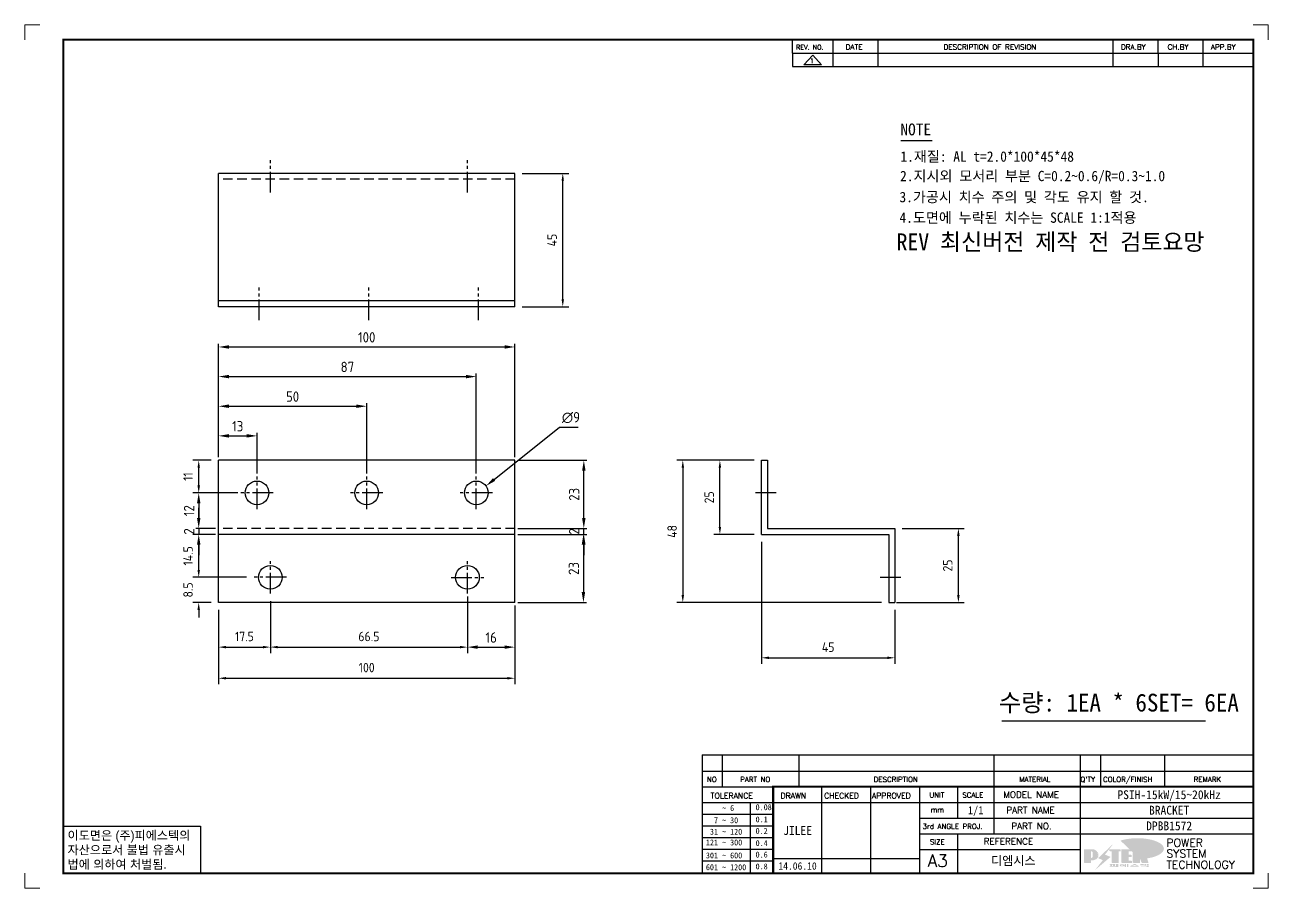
# Model space of a CAD drawing. Header units: millimetres. Extents: x 24815 to 37444, y -10619 to 6020.
# Drawn here: x 25902.7 to 26322.2, y -2451.4 to -2160.1 of the extents above; entities that cross this region are included whole.
import ezdxf
from ezdxf.enums import TextEntityAlignment as Align

# ---------------------------------------------------------------- set-up
doc = ezdxf.new("R2010")
doc.units = ezdxf.units.MM
doc.linetypes.add('CENTER1', pattern=[10, 7, -1, 1, -1])
doc.linetypes.add('HIDDEN2', pattern=[4.7625, 3.175, -1.5875])
doc.layers.add('FORMAT-1', color=7, linetype='Continuous')
doc.layers.add('line', color=3, linetype='Continuous')
doc.styles.add('h1', font='')
doc.styles.add('HAN', font='')
doc.styles.add('RC', font='ROMANC.SHX')
doc.styles.add('ROMANT', font='romant')
doc.styles.add('RT', font='ROMANT.SHX', dxfattribs={"oblique": 15})
doc.styles.get("Standard").update_dxf_attribs({"font": 'ISOCP.SHX', "bigfont": 'WHGTXT.SHX'})
doc.styles.get('h1').set_extended_font_data('New Gulim')
doc.styles.get('HAN').set_extended_font_data('GulimChe')
doc.dimstyles.new('AM_ISO', dxfattribs={"dimtxt": 3.5, "dimasz": 3.5, "dimexe": 1, "dimexo": 1, "dimgap": 1.5, "dimtad": 1, "dimdsep": 46, "dimtxsty": 'Standard', "dimcen": 0, "dimclrd": 256, "dimclre": 256, "dimclrt": 2, "dimadec": 0, "dimazin": 2, "dimtp": 0.1, "dimtm": 0.1, "dimtfac": 0.71, "dimtdec": 3, "dimtmove": 0, "dimatfit": 3, "dimfxl": 1, "dimlwd": -1, "dimlwe": -1, "dimarcsym": 1})
doc.dimstyles.new('AM_ISO$3', dxfattribs={"dimtxt": 3.5, "dimasz": 3.5, "dimexe": 1, "dimexo": 1, "dimgap": 1.5, "dimtad": 1, "dimtoh": 1, "dimdsep": 46, "dimtxsty": 'Standard', "dimcen": 0, "dimclrd": 256, "dimclre": 256, "dimclrt": 2, "dimadec": 0, "dimazin": 2, "dimtp": 0.1, "dimtm": 0.1, "dimtfac": 0.71, "dimtdec": 3, "dimtofl": 0, "dimtmove": 0, "dimatfit": 0, "dimfxl": 1, "dimlwd": -1, "dimlwe": -1, "dimarcsym": 1})
doc.dimstyles.new('PS-1', dxfattribs={"dimtxt": 3.2, "dimasz": 2.5, "dimexe": 2, "dimexo": 2.5, "dimgap": 2, "dimtad": 1, "dimtoh": 1, "dimrnd": 0.05, "dimzin": 12, "dimdsep": 46, "dimtxsty": 'Standard', "dimcen": 0, "dimclrt": 2, "dimazin": 3, "dimtfac": 1, "dimtofl": 0, "dimtmove": 0, "dimatfit": 3, "dimfxl": 0.18, "dimtolj": 1, "dimtzin": 0, "dimarcsym": 0})

# ---------------------------------------------------------------- blocks, each defined once
blk = doc.blocks.new('*D823')
at = {"color": 0, "lineweight": -2, "transparency": 16777216}
for p, q in [((25968.04, -2361.13), (25968.04, -2382.54)), ((26068.04, -2361.13), (26068.04, -2382.54)), ((25970.54, -2380.54), (26065.54, -2380.54))]:
    blk.add_line(p, q, dxfattribs=at)
at = {"color": 0, "transparency": 16777216}
for points in [[(25970.54, -2380.12), (25970.54, -2380.95), (25968.04, -2380.54)], [(26065.54, -2380.12), (26065.54, -2380.95), (26068.04, -2380.54)]]:
    blk.add_solid(points, dxfattribs=at)
at = {"layer": 'Defpoints', "color": 0, "transparency": 16777216}
for p in [(25968.04, -2358.63), (26068.04, -2358.63), (26068.04, -2380.54)]:
    blk.add_point(p, dxfattribs=at)
at = {"color": 2, "transparency": 16777216, "insert": (26018.04, -2376.94), "char_height": 3.2, "attachment_point": 5}
blk.add_mtext('\\A1;100', dxfattribs=at)
blk = doc.blocks.new('*D824')
at = {"color": 0, "lineweight": -2, "transparency": 16777216}
for p, q in [((25968.04, -2357.49), (25968.04, -2372.04)), ((25985.53, -2354.49), (25985.53, -2372.04)), ((25970.54, -2370.04), (25983.03, -2370.04))]:
    blk.add_line(p, q, dxfattribs=at)
at = {"color": 0, "transparency": 16777216}
for points in [[(25970.54, -2369.62), (25970.54, -2370.45), (25968.04, -2370.04)], [(25983.03, -2369.62), (25983.03, -2370.45), (25985.53, -2370.04)]]:
    blk.add_solid(points, dxfattribs=at)
at = {"layer": 'Defpoints', "color": 0, "transparency": 16777216}
for p in [(25985.53, -2351.99), (25968.04, -2354.99), (25985.53, -2370.04)]:
    blk.add_point(p, dxfattribs=at)
at = {"color": 2, "transparency": 16777216, "insert": (25976.78, -2366.44), "char_height": 3.2, "attachment_point": 5}
blk.add_mtext('\\A1;17.5', dxfattribs=at)
blk = doc.blocks.new('*D825')
at = {"color": 0, "lineweight": -2, "transparency": 16777216}
for p, q in [((25985.53, -2354.49), (25985.53, -2372.04)), ((26052.03, -2354.49), (26052.03, -2372.04)), ((25988.03, -2370.04), (26049.53, -2370.04))]:
    blk.add_line(p, q, dxfattribs=at)
at = {"color": 0, "transparency": 16777216}
for points in [[(25988.03, -2369.62), (25988.03, -2370.45), (25985.53, -2370.04)], [(26049.53, -2369.62), (26049.53, -2370.45), (26052.03, -2370.04)]]:
    blk.add_solid(points, dxfattribs=at)
at = {"layer": 'Defpoints', "color": 0, "transparency": 16777216}
for p in [(25985.53, -2351.99), (26052.03, -2351.99), (26052.03, -2370.04)]:
    blk.add_point(p, dxfattribs=at)
at = {"color": 2, "transparency": 16777216, "insert": (26018.78, -2366.44), "char_height": 3.2, "attachment_point": 5}
blk.add_mtext('\\A1;66.5', dxfattribs=at)
blk = doc.blocks.new('*D826')
at = {"color": 0, "lineweight": -2, "transparency": 16777216}
for p, q in [((25961.36, -2343.98), (25961.36, -2341.48)), ((25977.53, -2346.48), (25959.36, -2346.48)), ((25965.54, -2354.99), (25959.36, -2354.99)), ((25961.36, -2357.49), (25961.36, -2359.99))]:
    blk.add_line(p, q, dxfattribs=at)
at = {"color": 0, "transparency": 16777216}
for points in [[(25960.94, -2343.98), (25961.78, -2343.98), (25961.36, -2346.48)], [(25960.94, -2357.49), (25961.78, -2357.49), (25961.36, -2354.99)]]:
    blk.add_solid(points, dxfattribs=at)
at = {"layer": 'Defpoints', "color": 0, "transparency": 16777216}
for p in [(25961.36, -2346.48), (25980.03, -2346.48), (25968.04, -2354.99)]:
    blk.add_point(p, dxfattribs=at)
at = {"color": 2, "transparency": 16777216, "insert": (25957.76, -2350.73), "char_height": 3.2, "attachment_point": 5, "rotation": 90}
blk.add_mtext('\\A1;8.5', dxfattribs=at)
blk = doc.blocks.new('*D827')
at = {"color": 0, "lineweight": -2, "transparency": 16777216}
for p, q in [((25965.54, -2331.99), (25959.36, -2331.99)), ((25961.36, -2343.98), (25961.36, -2334.49)), ((25977.53, -2346.48), (25959.36, -2346.48))]:
    blk.add_line(p, q, dxfattribs=at)
at = {"color": 0, "transparency": 16777216}
for points in [[(25960.94, -2334.49), (25961.78, -2334.49), (25961.36, -2331.99)], [(25960.94, -2343.98), (25961.78, -2343.98), (25961.36, -2346.48)]]:
    blk.add_solid(points, dxfattribs=at)
at = {"layer": 'Defpoints', "color": 0, "transparency": 16777216}
for p in [(25961.36, -2331.99), (25968.04, -2331.99), (25980.03, -2346.48)]:
    blk.add_point(p, dxfattribs=at)
at = {"color": 2, "transparency": 16777216, "insert": (25957.76, -2339.23), "char_height": 3.2, "attachment_point": 5, "rotation": 90}
blk.add_mtext('\\A1;14.5', dxfattribs=at)
blk = doc.blocks.new('*D828')
at = {"color": 0, "lineweight": -2, "transparency": 16777216}
for p, q in [((25965.54, -2306.99), (25959.36, -2306.99)), ((25961.36, -2315.49), (25961.36, -2309.49)), ((25973.03, -2317.99), (25959.36, -2317.99))]:
    blk.add_line(p, q, dxfattribs=at)
at = {"color": 0, "transparency": 16777216}
for points in [[(25960.94, -2309.49), (25961.78, -2309.49), (25961.36, -2306.99)], [(25960.94, -2315.49), (25961.78, -2315.49), (25961.36, -2317.99)]]:
    blk.add_solid(points, dxfattribs=at)
at = {"layer": 'Defpoints', "color": 0, "transparency": 16777216}
for p in [(25961.36, -2306.99), (25968.04, -2306.99), (25975.53, -2317.99)]:
    blk.add_point(p, dxfattribs=at)
at = {"color": 2, "transparency": 16777216, "insert": (25957.76, -2312.49), "char_height": 3.2, "attachment_point": 5, "rotation": 90}
blk.add_mtext('\\A1;11', dxfattribs=at)
blk = doc.blocks.new('*D829')
at = {"linetype": 'ByBlock', "transparency": 16777216}
for p, q in [((25974.53, -2317.99), (25960.36, -2317.99)), ((25961.36, -2321.49), (25961.36, -2326.49)), ((25967.04, -2329.99), (25960.36, -2329.99))]:
    blk.add_line(p, q, dxfattribs=at)
at = {"transparency": 16777216}
for points in [[(25960.78, -2321.49), (25961.94, -2321.49), (25961.36, -2317.99)], [(25960.78, -2326.49), (25961.94, -2326.49), (25961.36, -2329.99)]]:
    blk.add_solid(points, dxfattribs=at)
at = {"layer": 'Defpoints', "color": 0, "transparency": 16777216}
for p in [(25975.53, -2317.99), (25961.36, -2329.99), (25968.04, -2329.99)]:
    blk.add_point(p, dxfattribs=at)
at = {"color": 2, "transparency": 16777216, "insert": (25958.11, -2323.99), "char_height": 3.5, "attachment_point": 5, "rotation": 90}
blk.add_mtext('12', dxfattribs=at)
blk = doc.blocks.new('*D830')
at = {"linetype": 'ByBlock', "transparency": 16777216}
for p, q in [((26052.03, -2352.99), (26052.03, -2371.04)), ((26068.04, -2355.99), (26068.04, -2371.04)), ((26055.53, -2370.04), (26064.54, -2370.04))]:
    blk.add_line(p, q, dxfattribs=at)
at = {"transparency": 16777216}
for points in [[(26055.53, -2369.45), (26055.53, -2370.62), (26052.03, -2370.04)], [(26064.54, -2369.45), (26064.54, -2370.62), (26068.04, -2370.04)]]:
    blk.add_solid(points, dxfattribs=at)
at = {"layer": 'Defpoints', "color": 0, "transparency": 16777216}
for p in [(26052.03, -2351.99), (26068.04, -2354.99), (26068.04, -2370.04)]:
    blk.add_point(p, dxfattribs=at)
at = {"color": 2, "transparency": 16777216, "insert": (26060.03, -2366.79), "char_height": 3.5, "attachment_point": 5}
blk.add_mtext('16', dxfattribs=at)
blk = doc.blocks.new('*D831')
at = {"linetype": 'ByBlock', "transparency": 16777216}
for p, q in [((26069.04, -2331.99), (26092.17, -2331.99)), ((26091.17, -2335.49), (26091.17, -2351.49)), ((26069.04, -2354.99), (26092.17, -2354.99))]:
    blk.add_line(p, q, dxfattribs=at)
at = {"transparency": 16777216}
for points in [[(26090.58, -2335.49), (26091.75, -2335.49), (26091.17, -2331.99)], [(26090.58, -2351.49), (26091.75, -2351.49), (26091.17, -2354.99)]]:
    blk.add_solid(points, dxfattribs=at)
at = {"layer": 'Defpoints', "color": 0, "transparency": 16777216}
for p in [(26068.04, -2331.99), (26068.04, -2354.99), (26091.17, -2354.99)]:
    blk.add_point(p, dxfattribs=at)
at = {"color": 2, "transparency": 16777216, "insert": (26087.91, -2343.49), "char_height": 3.5, "attachment_point": 5, "rotation": 90}
blk.add_mtext('23', dxfattribs=at)
blk = doc.blocks.new('*D832')
at = {"linetype": 'ByBlock', "transparency": 16777216}
for p, q in [((26069.04, -2306.99), (26092.3, -2306.99)), ((26091.3, -2326.49), (26091.3, -2310.49)), ((26069.04, -2329.99), (26092.3, -2329.99))]:
    blk.add_line(p, q, dxfattribs=at)
at = {"transparency": 16777216}
for points in [[(26090.72, -2310.49), (26091.89, -2310.49), (26091.3, -2306.99)], [(26090.72, -2326.49), (26091.89, -2326.49), (26091.3, -2329.99)]]:
    blk.add_solid(points, dxfattribs=at)
at = {"layer": 'Defpoints', "color": 0, "transparency": 16777216}
for p in [(26068.04, -2306.99), (26091.3, -2306.99), (26068.04, -2329.99)]:
    blk.add_point(p, dxfattribs=at)
at = {"color": 2, "transparency": 16777216, "insert": (26088.05, -2318.49), "char_height": 3.5, "attachment_point": 5, "rotation": 90}
blk.add_mtext('23', dxfattribs=at)
blk = doc.blocks.new('*D833')
at = {"linetype": 'ByBlock', "transparency": 16777216}
for p, q in [((25961.36, -2326.49), (25961.36, -2322.99)), ((25967.04, -2329.99), (25960.36, -2329.99)), ((25967.04, -2331.99), (25960.36, -2331.99)), ((25961.36, -2329.99), (25961.36, -2331.99)), ((25961.36, -2335.49), (25961.36, -2338.99))]:
    blk.add_line(p, q, dxfattribs=at)
at = {"transparency": 16777216}
for points in [[(25960.78, -2326.49), (25961.94, -2326.49), (25961.36, -2329.99)], [(25960.78, -2335.49), (25961.94, -2335.49), (25961.36, -2331.99)]]:
    blk.add_solid(points, dxfattribs=at)
at = {"layer": 'Defpoints', "color": 0, "transparency": 16777216}
for p in [(25961.36, -2331.99), (25968.04, -2329.99), (25968.04, -2331.99)]:
    blk.add_point(p, dxfattribs=at)
at = {"color": 2, "transparency": 16777216, "insert": (25958.11, -2330.99), "char_height": 3.5, "attachment_point": 5, "rotation": 90}
blk.add_mtext('2', dxfattribs=at)
blk = doc.blocks.new('*D834')
at = {"linetype": 'ByBlock', "transparency": 16777216}
for p, q in [((26091.3, -2326.49), (26091.3, -2322.99)), ((26069.04, -2329.99), (26092.3, -2329.99)), ((26069.04, -2331.99), (26092.3, -2331.99)), ((26091.3, -2331.99), (26091.3, -2329.99)), ((26091.3, -2335.49), (26091.3, -2338.99))]:
    blk.add_line(p, q, dxfattribs=at)
at = {"transparency": 16777216}
for points in [[(26090.72, -2326.49), (26091.89, -2326.49), (26091.3, -2329.99)], [(26090.72, -2335.49), (26091.89, -2335.49), (26091.3, -2331.99)]]:
    blk.add_solid(points, dxfattribs=at)
at = {"layer": 'Defpoints', "color": 0, "transparency": 16777216}
for p in [(26068.04, -2329.99), (26068.04, -2331.99), (26091.3, -2329.99)]:
    blk.add_point(p, dxfattribs=at)
at = {"color": 2, "transparency": 16777216, "insert": (26088.05, -2330.99), "char_height": 3.5, "attachment_point": 5, "rotation": 90}
blk.add_mtext('2', dxfattribs=at)
blk = doc.blocks.new('*D855')
at = {"color": 0, "lineweight": -2, "transparency": 16777216}
for p, q in [((26148.75, -2306.99), (26135.21, -2306.99)), ((26137.21, -2329.49), (26137.21, -2309.49)), ((26148.75, -2331.99), (26135.21, -2331.99))]:
    blk.add_line(p, q, dxfattribs=at)
at = {"color": 0, "transparency": 16777216}
for points in [[(26136.79, -2309.49), (26137.62, -2309.49), (26137.21, -2306.99)], [(26136.79, -2329.49), (26137.62, -2329.49), (26137.21, -2331.99)]]:
    blk.add_solid(points, dxfattribs=at)
at = {"layer": 'Defpoints', "color": 0, "transparency": 16777216}
for p in [(26137.21, -2306.99), (26151.25, -2306.99), (26151.25, -2331.99)]:
    blk.add_point(p, dxfattribs=at)
at = {"color": 2, "transparency": 16777216, "insert": (26133.61, -2319.49), "char_height": 3.2, "attachment_point": 5, "rotation": 90}
blk.add_mtext('\\A1;25', dxfattribs=at)
blk = doc.blocks.new('*D856')
at = {"color": 0, "lineweight": -2, "transparency": 16777216}
for p, q in [((26198.75, -2329.99), (26219.69, -2329.99)), ((26217.69, -2352.49), (26217.69, -2332.49)), ((26196.75, -2354.99), (26219.69, -2354.99))]:
    blk.add_line(p, q, dxfattribs=at)
at = {"color": 0, "transparency": 16777216}
for points in [[(26217.27, -2332.49), (26218.1, -2332.49), (26217.69, -2329.99)], [(26217.27, -2352.49), (26218.1, -2352.49), (26217.69, -2354.99)]]:
    blk.add_solid(points, dxfattribs=at)
at = {"layer": 'Defpoints', "color": 0, "transparency": 16777216}
for p in [(26196.25, -2329.99), (26217.69, -2329.99), (26194.25, -2354.99)]:
    blk.add_point(p, dxfattribs=at)
at = {"color": 2, "transparency": 16777216, "insert": (26214.08, -2342.49), "char_height": 3.2, "attachment_point": 5, "rotation": 90}
blk.add_mtext('\\A1;25', dxfattribs=at)
blk = doc.blocks.new('*D857')
at = {"color": 0, "lineweight": -2, "transparency": 16777216}
for p, q in [((26148.75, -2306.99), (26122.7, -2306.99)), ((26124.7, -2309.49), (26124.7, -2352.49)), ((26191.75, -2354.99), (26122.7, -2354.99))]:
    blk.add_line(p, q, dxfattribs=at)
at = {"color": 0, "transparency": 16777216}
for points in [[(26124.29, -2309.49), (26125.12, -2309.49), (26124.7, -2306.99)], [(26124.29, -2352.49), (26125.12, -2352.49), (26124.7, -2354.99)]]:
    blk.add_solid(points, dxfattribs=at)
at = {"layer": 'Defpoints', "color": 0, "transparency": 16777216}
for p in [(26151.25, -2306.99), (26124.7, -2354.99), (26194.25, -2354.99)]:
    blk.add_point(p, dxfattribs=at)
at = {"color": 2, "transparency": 16777216, "insert": (26121.1, -2330.99), "char_height": 3.2, "attachment_point": 5, "rotation": 90}
blk.add_mtext('\\A1;48', dxfattribs=at)
blk = doc.blocks.new('*D858')
at = {"color": 0, "lineweight": -2, "transparency": 16777216}
for p, q in [((26151.25, -2334.49), (26151.25, -2375.64)), ((26196.25, -2357.49), (26196.25, -2375.64)), ((26153.75, -2373.64), (26193.75, -2373.64))]:
    blk.add_line(p, q, dxfattribs=at)
at = {"color": 0, "transparency": 16777216}
for points in [[(26153.75, -2373.23), (26153.75, -2374.06), (26151.25, -2373.64)], [(26193.75, -2373.23), (26193.75, -2374.06), (26196.25, -2373.64)]]:
    blk.add_solid(points, dxfattribs=at)
at = {"layer": 'Defpoints', "color": 0, "transparency": 16777216}
for p in [(26151.25, -2331.99), (26196.25, -2354.99), (26196.25, -2373.64)]:
    blk.add_point(p, dxfattribs=at)
at = {"color": 2, "transparency": 16777216, "insert": (26173.75, -2370.04), "char_height": 3.2, "attachment_point": 5}
blk.add_mtext('\\A1;45', dxfattribs=at)
blk = doc.blocks.new('*D859')
at = {"color": 0, "lineweight": -2, "transparency": 16777216}
for p, q in [((26070.54, -2210.18), (26086.2, -2210.18)), ((26084.2, -2252.68), (26084.2, -2212.68)), ((26070.54, -2255.18), (26086.2, -2255.18))]:
    blk.add_line(p, q, dxfattribs=at)
at = {"color": 0, "transparency": 16777216}
for points in [[(26083.78, -2212.68), (26084.61, -2212.68), (26084.2, -2210.18)], [(26083.78, -2252.68), (26084.61, -2252.68), (26084.2, -2255.18)]]:
    blk.add_solid(points, dxfattribs=at)
at = {"layer": 'Defpoints', "color": 0, "transparency": 16777216}
for p in [(26068.04, -2210.18), (26084.2, -2210.18), (26068.04, -2255.18)]:
    blk.add_point(p, dxfattribs=at)
at = {"color": 2, "transparency": 16777216, "insert": (26080.6, -2232.68), "char_height": 3.2, "attachment_point": 5, "rotation": 90}
blk.add_mtext('\\A1;45', dxfattribs=at)
blk = doc.blocks.new('no3')
at = {"color": 180}
for p, q in [((0, 5.5), (0, 0)), ((0, 5.5), (186, 5.5)), ((6.79, 5.5), (6.79, 0)), ((32.74, 0.11), (32.74, 5.5)), ((98.4, 5.5), (98.4, 0)), ((127.61, 5.5), (127.61, 0)), ((134.43, 5.5), (134.43, 0)), ((155.98, 5.5), (155.98, 0))]:
    blk.add_line(p, q, dxfattribs=at)
at = {"color": 2, "style": 'HAN'}
for tag, p in [('PART-NO', (19.76, 2.75)), ('MATERIAL', (111.38, 2.75)), ("Q'TY", (131.02, 2.75)), ('COLOR/FINISH', (145.2, 2.75)), ('REMARK', (170.76, 2.75))]:
    blk.add_attdef(tag, text='', height=2.9, dxfattribs=at).set_placement(p, align=Align.MIDDLE_CENTER)
blk.add_attdef('DESCRIPTION', text='', height=2.9, dxfattribs=at).set_placement((34.51, 2.75), align=Align.MIDDLE_LEFT)
at = {"color": 2, "style": 'RT', "oblique": 15}
blk.add_attdef('NO', text='', height=1.74, dxfattribs=at).set_placement((3.38, 2.51), align=Align.MIDDLE_CENTER)
blk = doc.blocks.new('re3')
at = {"color": 180}
for p, q in [((0, 0), (0, -4.55)), ((6.87, -0.64), (3.86, -3.91)), ((9.88, -3.91), (3.86, -3.91)), ((6.87, -0.64), (9.88, -3.91)), ((13.74, -4.55), (13.74, 0)), ((28.97, -4.55), (28.97, 0)), ((108.25, -4.55), (108.25, 0)), ((123.49, -4.55), (123.49, 0)), ((138.64, -4.55), (138.64, 0)), ((0, -4.55), (155.53, -4.55))]:
    blk.add_line(p, q, dxfattribs=at)
at = {"color": 2, "style": 'RC', "oblique": 15}
blk.add_attdef('REV.NO', text='', height=1.56, dxfattribs=at).set_placement((6.59, -2.56), align=Align.MIDDLE_CENTER)
blk.add_attdef('-1', text='', height=1.56, dxfattribs=at).set_placement((9.37, -1.66), align=Align.MIDDLE_LEFT)
at = {"color": 2, "style": 'HAN'}
for tag, p in [('REV.-DATE', (21.36, -2.28)), ('DRA.BY', (115.87, -2.28)), ('CH.BY', (131.07, -2.28)), ('APP.BY', (147.09, -2.28))]:
    blk.add_attdef(tag, text='', height=2.5, dxfattribs=at).set_placement(p, align=Align.MIDDLE_CENTER)
blk.add_attdef('DESCRIPTION-OF-REVISION', text='', height=2.5, dxfattribs=at).set_placement((31.61, -2.28), align=Align.MIDDLE_LEFT)
blk = doc.blocks.new('t3')
for p, q in [((0, 15.88), (46.25, 15.88)), ((0, 15.88), (0, 0)), ((46.25, 15.88), (46.25, 0)), ((0, 0), (46.25, 0))]:
    blk.add_line(p, q)
at = {"color": 1, "style": 'h1'}
for s, p in [('이도면은 (주)피에스텍의', (1.4, 11.29)), ('자산으로서 불법 유출시', (1.4, 6.41)), ('법에 의하여 처벌됨.', (1.4, 1.52))]:
    blk.add_text(s, height=3, dxfattribs=at).set_placement(p)
blk = doc.blocks.new('new LOGO')
at = {"layer": 'line'}
h = blk.add_hatch(color=1, dxfattribs=at)
h.paths.add_polyline_path([(41.5, 16.4), (54.3, 16.4, 1), (54.3, 82.9), (0, 82.9), (0, -0.1), (41.5, -0.1)])
h.paths.add_polyline_path([(41.5, 27.9), (41.5, 71.9), (43.6, 71.9, -0.414214), (54.6, 60.9), (54.6, 38.9, -0.414214), (43.6, 27.9)], flags=16)
h.paths.add_polyline_path([(214.7, 71.9), (227.5, 71.9), (227.5, 82.9), (159.7, 82.9), (159.7, 71.9), (172.5, 71.9), (172.5, -0.1), (214.7, -0.1)])
h.paths.add_polyline_path([(276, 37.4), (294.8, 37.4), (294.8, 49.1), (276, 49.1), (276, 71.9), (294.8, 71.9), (294.8, 82.9), (234.5, 82.9), (234.5, -0.1), (297, -0.1), (297, 10.9), (276, 10.9)])
h.paths.add_polyline_path([(347.2, 35.2), (359.7, -0.1), (400.5, -0.1), (379.6, 66.8), (399.7, 82.9), (380.6, 82.9), (347.2, 61.6), (347.2, 82.9), (305.5, 82.9), (305.5, -0.1), (347.2, -0.1)])
h = blk.add_hatch(color=250, dxfattribs=at)
h.paths.add_polyline_path([(44.5, 69.4), (46.6, 69.4, -0.129793), (52, 68, 0.221832), (43.6, 71.9), (41.5, 71.9), (41.5, 27.9), (43.6, 27.9, 0.02048), (44.5, 28)], flags=17)
h.paths.add_polyline_path([(44.5, 13.9), (57.3, 13.9, 0.72362), (77.1, 73.9, -0.679777), (54.3, 16.4), (41.5, 16.4), (41.5, -0.1), (3, -0.1), (3, -2.6), (44.5, -2.6)])
h.paths.add_polyline_path([(117.9, 14.2), (71.5, -44.4), (77.1, -39.6), (120.8, 15.6), (92, 28.9), (173.3, 106), (177.5, 111.4), (89.1, 27.6)])
h.paths.add_polyline_path([(162.7, 71.9), (162.7, 69.4), (172.5, 69.4), (172.5, 71.9)], flags=17)
h.paths.add_polyline_path([(217.7, 69.4), (230.5, 69.4), (230.5, 80.4), (227.5, 80.4), (227.5, 71.9), (214.7, 71.9), (214.7, -0.1), (175.5, -0.1), (175.5, -2.6), (217.7, -2.6)])
h.paths.add_polyline_path([(297.8, 46.6), (294.8, 46.6), (294.8, 37.4), (276, 37.4), (276, 10.9), (279, 10.9), (279, 34.9), (297.8, 34.9)])
h.paths.add_polyline_path([(300, 8.4), (297, 8.4), (297, -0.1), (237.5, -0.1), (237.5, -2.6), (300, -2.6)])
h.paths.add_polyline_path([(297.8, 80.4), (294.8, 80.4), (294.8, 71.9), (276, 71.9), (276, 49.1), (279, 49.1), (279, 69.4), (297.8, 69.4)])
h.paths.add_polyline_path([(350.2, 80.4), (347.2, 80.4), (347.2, 61.6), (350.2, 63.5)])
h.paths.add_polyline_path([(350.2, 26.7), (347.2, 35.2), (347.2, -0.1), (308.5, -0.1), (308.5, -2.6), (350.2, -2.6)])
h.paths.add_polyline_path([(402.7, 80.4), (396.5, 80.4), (379.6, 66.8), (400.5, -0.1), (361.8, -0.1), (362.7, -2.6), (403.5, -2.6), (382.6, 64.3)])
blk.add_hatch(color=5, dxfattribs=at).paths.add_polyline_path([(166.3, 35), (131, 49), (180.4, 112.7), (92, 28.9), (120.8, 15.6), (74.4, -43)])
h = blk.add_hatch(color=253, dxfattribs=at)
edge = h.paths.add_edge_path()
edge.add_ellipse((333.9, 86.4), major_axis=(-165.9, 0), ratio=0.39426, start_angle=111.51268, end_angle=334.46902)
edge.add_ellipse((314.1, 81.2), major_axis=(-153.7, 0), ratio=0.40699, start_angle=121.30662, end_angle=327.74369, ccw=False)
edge.add_line((394, 27.8), (394.7, 25.6))
h = blk.add_hatch(color=250, dxfattribs=at)
edge = h.paths.add_edge_path()
edge.add_ellipse((237.8, -17.6), major_axis=(-14.3, 0), ratio=0.526336, start_angle=192.2456, end_angle=269.07481)
edge.add_line((238.1, -10.1), (237.6, -10.1))
edge.add_ellipse((237.8, -17.6), major_axis=(-14.3, 0), ratio=0.526336, start_angle=270.92519, end_angle=449.07481)
edge.add_line((237.6, -25.1), (238.1, -25.1))
edge.add_ellipse((237.8, -17.6), major_axis=(-14.3, 0), ratio=0.526336, start_angle=450.92519, end_angle=527.7544)
edge.add_line((251.7, -19.2), (254.1, -19.2))
edge.add_line((254.1, -19.2), (254.1, -27.1))
edge.add_line((254.1, -27.1), (263.1, -27.1))
edge.add_line((263.1, -27.1), (263.1, -10.1))
edge.add_line((263.1, -10.1), (254.1, -10.1))
edge.add_line((254.1, -10.1), (254.1, -16))
edge.add_line((254.1, -16), (251.7, -16))
h.paths.add_polyline_path([(241, -16.4), (241, -18.7, -1), (234.4, -18.7), (234.4, -16.4, -1)], flags=16)
h.paths.add_polyline_path([(278.2, -10.1), (268.1, -10.1), (268.1, -27.1), (278.2, -27.1)])
h.paths.add_polyline_path([(310.3, -10.1), (310.3, -11.1, -0.157169), (289.3, -17.5), (294, -19.9, 0.128407), (316.3, -15.9, 0.128407), (338.6, -19.9), (343.3, -17.5, -0.157169), (322.2, -11.1), (322.2, -10.1)])
h.paths.add_polyline_path([(342.1, -25.1), (342.1, -22.3), (290.4, -22.3), (290.4, -25.1)])
h.paths.add_polyline_path([(352, -10.1), (352, -16.2, 0.414214), (354, -18.2), (378.7, -18.2), (378.7, -19.6), (390.2, -19.6), (390.2, -10.1), (378.7, -10.1), (378.7, -13.6), (374.7, -13.6), (374.7, -15.1), (378.7, -15.1), (378.7, -16.2), (364.7, -16.2), (364.7, -15.1), (371.2, -15.1), (371.2, -13.6), (364.7, -13.6), (364.7, -12.6), (374.7, -12.6), (374.7, -10.1)])
h.paths.add_polyline_path([(393.8, -10.1), (393.8, -19.6), (405, -19.6), (405, -10.1)])
h.paths.add_polyline_path([(405, -27.1), (405, -20.9), (356.8, -20.9), (356.8, -23), (391.8, -23), (391.8, -27.1)])
h.paths.add_polyline_path([(200.4, -10.1), (200.4, -22.3), (193.2, -22.3), (193.2, -12.6), (196.6, -12.6), (196.6, -10.1), (161, -10.1), (161, -12.6), (164.5, -12.6), (164.5, -22.3), (161, -22.3), (161, -25.1), (200.4, -25.1), (200.4, -27.1), (213.9, -27.1), (213.9, -10.1)])
h.paths.add_polyline_path([(182, -12.6), (175.6, -12.6), (175.6, -22.3), (182, -22.3)], flags=17)
blk = doc.blocks.new('format-3')
at = {"color": 3, "lineweight": 9}
for p, q in [((0, 286.3), (0, 291.3)), ((5, 291.3), (0, 291.3)), ((414.5, 291.3), (419.5, 291.3)), ((419.5, 286.3), (419.5, 291.3)), ((0, 5), (0, 0)), ((419.5, 5), (419.5, 0)), ((5, 0), (0, 0)), ((414.5, 0), (419.5, 0))]:
    blk.add_line(p, q, dxfattribs=at)
at = {"color": 180}
for p, q in [((258.97, 281.75), (258.97, 286.3)), ((272.71, 281.75), (272.71, 286.3)), ((287.94, 281.75), (287.94, 286.3)), ((367.22, 281.75), (367.22, 286.3)), ((382.45, 281.75), (382.45, 286.3)), ((397.61, 281.75), (397.61, 286.3)), ((258.97, 281.75), (414.5, 281.75)), ((228.5, 39.49), (228.5, 5)), ((228.5, 39.49), (414.5, 39.49)), ((235.29, 39.49), (235.29, 34.21)), ((261.24, 34.21), (261.24, 39.49)), ((326.9, 39.49), (326.9, 34.21)), ((356.11, 39.49), (356.11, 34.21)), ((362.93, 39.49), (362.93, 34.21)), ((384.48, 39.49), (384.48, 34.21)), ((228.5, 34.21), (252.48, 34.21)), ((268.96, 5), (268.96, 34.21)), ((285.45, 5), (285.45, 34.21)), ((301.94, 5), (301.94, 34.21)), ((314.72, 34.21), (314.72, 23.65)), ((326.9, 34.21), (326.9, 18.37)), ((356.11, 34.21), (356.11, 5)), ((228.5, 28.93), (252.48, 28.93)), ((244.89, 5.23), (244.89, 28.93)), ((252.48, 28.93), (414.5, 28.93)), ((228.5, 24.98), (252.48, 24.98)), ((228.5, 21.03), (252.48, 21.03)), ((301.94, 23.65), (414.5, 23.65)), ((228.5, 17.08), (252.48, 17.08)), ((301.94, 18.37), (414.5, 18.37)), ((314.72, 18.37), (314.72, 5)), ((228.5, 13.13), (252.48, 13.13)), ((301.94, 13.09), (356.11, 13.09)), ((228.5, 9.18), (252.48, 9.18)), ((252.48, 9.95), (301.94, 9.95))]:
    blk.add_line(p, q, dxfattribs=at)
at = {"const_width": 0.7}
blk.add_lwpolyline([(252.48, 5), (252.48, 34.21), (414.5, 34.21)], dxfattribs=at)
at = {"layer": 'FORMAT-1', "const_width": 0.7}
blk.add_lwpolyline([(13, 5), (13, 286.3), (414.5, 286.3), (414.5, 5)], close=True, dxfattribs=at)
blk.add_blockref('t3', (13, 5))
at = {"xscale": 0.05400000000000027, "yscale": 0.05400000000000027, "zscale": 0.05400000000000027}
blk.add_blockref('new LOGO', (357.35, 8.65), dxfattribs=at)
at = {"color": 2}
for s, height, style, p in [('REV. NO.', 1.56, 'RC', (260.23, 282.95)), ('DATE', 1.788, 'RC', (276.95, 282.94)), ('DESCRIPTION OF REVISION', 1.7875, 'RC', (309.98, 282.94)), ('DRA.BY', 1.788, 'RC', (369.83, 282.94)), ('CH.BY', 1.788, 'RC', (385.59, 282.94)), ('APP.BY', 1.788, 'RC', (400.18, 282.94)), ('COLOR/FINISH', 1.7424, 'RC', (363.8, 35.83)), ('NO', 1.742, 'RC', (230.16, 35.83)), ('PART NO', 1.742, 'RC', (241.36, 35.83)), ('DESCRIPTION', 1.7424, 'RC', (286.43, 35.83)), ('MATERIAL', 1.742, 'RC', (335.52, 35.83)), ("Q'TY", 1.742, 'RC', (356.17, 35.83)), ('REMARK', 1.742, 'RC', (394.37, 35.83)), (' TOLERANCE', 1.9, 'RC', (230.11, 30.22)), ('DRAWN', 1.9, 'RC', (255, 30.22)), ('CHECKED', 1.9, 'RC', (269.71, 30.22)), ('APPROVED', 1.9, 'RC', (285.8, 30.22)), ('UNIT', 1.742, 'RC', (305.19, 30.55)), ('SCALE', 1.742, 'RC', (316.32, 30.55)), ('MODEL NAME', 2.178, 'RC', (330.12, 30.46)), ('    ~ 6', 2, 'HAN', (229.8, 26.03)), ('0.08', 2, 'HAN', (246.57, 26.31)), ('mm', 1.742, 'RC', (305.67, 25.56)), ('PART NAME', 2.178, 'RC', (331.17, 25.24)), ('  7 ~ 30', 2, 'HAN', (229.8, 21.91)), ('0.1', 2, 'HAN', (246.57, 22.2)), ('3rd ANGLE PROJ.', 1.7424, 'RC', (302.87, 19.97)), ('PART NO.', 2.178, 'RC', (332.84, 19.85)), (' 31 ~ 120', 2, 'HAN', (229.8, 18.04)), ('0.2', 2, 'HAN', (246.57, 18.32)), ('REFERENCE', 2.178, 'RC', (323.52, 14.69)), ('121 ~ 300', 2, 'HAN', (229.8, 14.42)), ('0.4', 2, 'HAN', (246.57, 14.2)), ('SIZE', 1.742, 'RC', (305.39, 14.71)), ('301 ~ 600', 2, 'HAN', (229.8, 10.04)), ('0.6', 2, 'HAN', (246.57, 10.32)), ('601 ~ 1200', 2, 'HAN', (229.8, 6.05)), ('0.8', 2, 'HAN', (246.57, 6.33))]:
    blk.add_text(s, height=height, dxfattribs=dict(at, style=style)).set_placement(p)
at = {"style": 'ROMANT'}
for s, p in [('POWER', (385.15, 13.96)), ('SYSTEM', (385.15, 10.31)), ('TECHNOLOGY', (385.15, 6.56))]:
    blk.add_text(s, height=2.7, dxfattribs=at).set_placement(p)
at = {"color": 2, "lineweight": 25, "style": 'RC'}
blk.add_text('A3', height=4.182, dxfattribs=at).set_placement((304.61, 7.14))
at = {"style": 'HAN'}
for tag, height, p in [('MODEL-NAME', 3, (386.1, 31.53)), ('SCALE', 2.7, (320.81, 26.29)), ('PART-NAME', 3, (386.1, 26.29)), ('CH-BY', 3, (277.21, 19.44)), ('PART-NO', 3, (386.1, 21.01)), ('DRA-BY', 3, (260.72, 19.44)), ('APP-BY', 3, (293.7, 19.44)), ('DRA-DATE', 2.5, (260.72, 7.47)), ('CH-DATE', 2.5, (277.21, 7.47)), ('APP-DATE', 2.5, (293.7, 7.47)), ('관련업체', 3, (333.52, 9.26))]:
    blk.add_attdef(tag, text='', height=height, dxfattribs=at).set_placement(p, align=Align.MIDDLE_CENTER)
blk = doc.blocks.new('*D835')
at = {"linetype": 'ByBlock', "transparency": 16777216}
for p, q in [((25968.04, -2305.99), (25968.04, -2297.75)), ((25971.54, -2298.75), (25977.53, -2298.75)), ((25981.03, -2311.49), (25981.03, -2297.75))]:
    blk.add_line(p, q, dxfattribs=at)
at = {"transparency": 16777216}
for points in [[(25971.54, -2298.16), (25971.54, -2299.33), (25968.04, -2298.75)], [(25977.53, -2298.16), (25977.53, -2299.33), (25981.03, -2298.75)]]:
    blk.add_solid(points, dxfattribs=at)
at = {"layer": 'Defpoints', "color": 0, "transparency": 16777216}
for p in [(25981.03, -2298.75), (25968.04, -2306.99), (25981.03, -2312.49)]:
    blk.add_point(p, dxfattribs=at)
at = {"color": 2, "transparency": 16777216, "insert": (25974.53, -2295.5), "char_height": 3.5, "attachment_point": 5}
blk.add_mtext('13', dxfattribs=at)
blk = doc.blocks.new('*D836')
at = {"linetype": 'ByBlock', "transparency": 16777216}
for p, q in [((25968.04, -2305.99), (25968.04, -2287.75)), ((25971.54, -2288.75), (26014.53, -2288.75)), ((26018.03, -2311.49), (26018.03, -2287.75))]:
    blk.add_line(p, q, dxfattribs=at)
at = {"transparency": 16777216}
for points in [[(25971.54, -2288.16), (25971.54, -2289.33), (25968.04, -2288.75)], [(26014.53, -2288.16), (26014.53, -2289.33), (26018.03, -2288.75)]]:
    blk.add_solid(points, dxfattribs=at)
at = {"layer": 'Defpoints', "color": 0, "transparency": 16777216}
for p in [(26018.03, -2288.75), (25968.04, -2306.99), (26018.03, -2312.49)]:
    blk.add_point(p, dxfattribs=at)
at = {"color": 2, "transparency": 16777216, "insert": (25993.03, -2285.5), "char_height": 3.5, "attachment_point": 5}
blk.add_mtext('50', dxfattribs=at)
blk = doc.blocks.new('*D837')
at = {"linetype": 'ByBlock', "transparency": 16777216}
for p, q in [((25968.04, -2305.99), (25968.04, -2277.75)), ((26055.03, -2311.49), (26055.03, -2277.75)), ((25971.54, -2278.75), (26051.53, -2278.75))]:
    blk.add_line(p, q, dxfattribs=at)
at = {"transparency": 16777216}
for points in [[(25971.54, -2278.16), (25971.54, -2279.33), (25968.04, -2278.75)], [(26051.53, -2278.16), (26051.53, -2279.33), (26055.03, -2278.75)]]:
    blk.add_solid(points, dxfattribs=at)
at = {"layer": 'Defpoints', "color": 0, "transparency": 16777216}
for p in [(26055.03, -2278.75), (25968.04, -2306.99), (26055.03, -2312.49)]:
    blk.add_point(p, dxfattribs=at)
at = {"color": 2, "transparency": 16777216, "insert": (26011.53, -2275.5), "char_height": 3.5, "attachment_point": 5}
blk.add_mtext('87', dxfattribs=at)
blk = doc.blocks.new('*D838')
at = {"linetype": 'ByBlock', "transparency": 16777216}
for p, q in [((25968.04, -2305.99), (25968.04, -2267.75)), ((25971.54, -2268.75), (26064.54, -2268.75)), ((26068.04, -2305.99), (26068.04, -2267.75))]:
    blk.add_line(p, q, dxfattribs=at)
at = {"transparency": 16777216}
for points in [[(25971.54, -2268.16), (25971.54, -2269.33), (25968.04, -2268.75)], [(26064.54, -2268.16), (26064.54, -2269.33), (26068.04, -2268.75)]]:
    blk.add_solid(points, dxfattribs=at)
at = {"layer": 'Defpoints', "color": 0, "transparency": 16777216}
for p in [(26068.04, -2268.75), (25968.04, -2306.99), (26068.04, -2306.99)]:
    blk.add_point(p, dxfattribs=at)
at = {"color": 2, "transparency": 16777216, "insert": (26018.04, -2265.5), "char_height": 3.5, "attachment_point": 5}
blk.add_mtext('100', dxfattribs=at)
blk = doc.blocks.new('*D839')
at = {"linetype": 'ByBlock', "transparency": 16777216}
for p, q in [((26061.03, -2313.49), (26083.05, -2295.84)), ((26083.05, -2295.84), (26089.35, -2295.84))]:
    blk.add_line(p, q, dxfattribs=at)
at = {"transparency": 16777216}
blk.add_solid([(26060.66, -2313.03), (26061.39, -2313.94), (26058.29, -2315.67)], dxfattribs=at)
at = {"layer": 'Defpoints', "color": 0, "transparency": 16777216}
for p in [(26058.29, -2315.67), (26051.27, -2321.3)]:
    blk.add_point(p, dxfattribs=at)
at = {"color": 2, "transparency": 16777216, "insert": (26086.95, -2292.59), "char_height": 3.5, "attachment_point": 5}
blk.add_mtext('∅9', dxfattribs=at)

msp = doc.modelspace()

# ---------------------------------------------------------------- linework, layer by layer
for p, q in [((26198.28862, -2199.11396), (26208.78638, -2199.11396)), ((26232.29535, -2394.88819), (26301.05161, -2394.88819))]:
    msp.add_line(p, q)
at = {"color": 1, "linetype": 'CENTER1'}
for p, q in [((25985.53275, -2216.67838), (25985.53275, -2205.67838)), ((26052.03275, -2216.67838), (26052.03275, -2205.67838)), ((25981.78275, -2259.67838), (25981.78275, -2248.67838)), ((26018.78275, -2259.67838), (26018.78275, -2248.67838)), ((26055.78275, -2259.67838), (26055.78275, -2248.67838)), ((25981.03275, -2323.48723), (25981.03275, -2312.48723)), ((26018.03275, -2323.48723), (26018.03275, -2312.48723)), ((26055.03275, -2323.48723), (26055.03275, -2312.48723)), ((25986.53275, -2317.98723), (25975.53275, -2317.98723)), ((26023.53275, -2317.98723), (26012.53275, -2317.98723)), ((26060.53275, -2317.98723), (26049.53275, -2317.98723)), ((26156.25448, -2317.98723), (26148.25448, -2317.98723)), ((25985.53275, -2351.97915), (25985.53275, -2340.97915)), ((26052.03275, -2351.98915), (26052.03275, -2340.98915)), ((25991.03275, -2346.47915), (25980.03275, -2346.47915)), ((26046.53275, -2346.48915), (26057.53275, -2346.48915)), ((26191.25448, -2346.47915), (26199.25448, -2346.47915))]:
    msp.add_line(p, q, dxfattribs=at)
at = {"color": 4}
for p, q in [((25968.03537, -2255.17838), (25968.03537, -2210.17838)), ((26068.03537, -2210.17838), (25968.03537, -2210.17838)), ((26068.03537, -2255.17838), (26068.03537, -2210.17838)), ((26068.03537, -2253.17838), (25968.03537, -2253.17838)), ((26068.03537, -2255.17838), (25968.03537, -2255.17838)), ((26068.03537, -2306.98723), (25968.03537, -2306.98723)), ((25968.03537, -2354.98915), (25968.03537, -2306.98723)), ((26068.03537, -2354.98915), (26068.03537, -2306.98723)), ((26151.25448, -2331.98723), (26151.25448, -2306.98723)), ((26151.25448, -2306.98723), (26153.25448, -2306.98723)), ((26153.25448, -2306.98723), (26153.25448, -2329.98723)), ((26068.03537, -2331.98723), (25968.03537, -2331.98723)), ((26151.25448, -2331.98723), (26194.25448, -2331.98723)), ((26153.25448, -2329.98723), (26196.25448, -2329.98723)), ((26194.25448, -2331.98723), (26194.25448, -2354.98915)), ((26196.25448, -2329.98723), (26196.25448, -2354.98915)), ((26068.03537, -2354.98915), (25968.03537, -2354.98915)), ((26194.25448, -2354.98915), (26196.25448, -2354.98915))]:
    msp.add_line(p, q, dxfattribs=at)
at = {"color": 2, "linetype": 'HIDDEN2'}
for p, q in [((26068.03537, -2212.17838), (25968.03537, -2212.17838)), ((26068.03537, -2329.98723), (25968.03537, -2329.98723))]:
    msp.add_line(p, q, dxfattribs=at)
at = {"color": 4}
for centre in [(25981.03275, -2317.98723), (26018.03275, -2317.98723), (26055.03275, -2317.98723), (25985.53275, -2346.47915), (26052.03275, -2346.48915)]:
    msp.add_circle(centre, 4, dxfattribs=at)

# ---------------------------------------------------------------- block references
ref = msp.add_blockref('format-3', (25902.70036, -2451.36184))
ref.add_attrib('DRA-DATE', '14.06.10', dxfattribs={"height": 2.5, "style": 'HAN'}).set_placement((26163.42039, -2443.88684), align=Align.MIDDLE_CENTER)
ref.add_attrib('DRA-BY', 'JILEE', dxfattribs={"height": 3, "style": 'HAN'}).set_placement((26163.42039, -2431.91972), align=Align.MIDDLE_CENTER)
ref.add_attrib('MODEL-NAME', 'PSIH-15kW/15~20kHz', dxfattribs={"lineweight": 35, "height": 3, "style": 'HAN'}).set_placement((26288.79584, -2419.83673), align=Align.MIDDLE_CENTER)
ref.add_attrib('PART-NAME', 'BRACKET', dxfattribs={"lineweight": 35, "height": 3, "style": 'HAN'}).set_placement((26288.79584, -2425.0676), align=Align.MIDDLE_CENTER)
ref.add_attrib('PART-NO', 'DPBB1572', dxfattribs={"lineweight": 35, "height": 3, "style": 'HAN'}).set_placement((26288.79584, -2430.3476), align=Align.MIDDLE_CENTER)
ref.add_attrib('SCALE', '1/1', dxfattribs={"height": 2.7, "style": 'HAN'}).set_placement((26223.50845, -2425.0676), align=Align.MIDDLE_CENTER)
ref.add_attrib('관련업체', '디엠시스', dxfattribs={"height": 3, "style": 'HAN'}).set_placement((26236.22366, -2442.09916), align=Align.MIDDLE_CENTER)
ref = msp.add_blockref('re3', (26161.66615, -2169.61184))
ref.add_attrib('REV.NO', '1', dxfattribs={"color": 2, "height": 1.56, "style": 'RC'}).set_placement((26168.25456, -2172.16916), align=Align.MIDDLE_CENTER)
msp.add_blockref('no3', (26131.20036, -2411.8676))

# ---------------------------------------------------------------- texts
at = {"color": 2, "style": 'HAN'}
for s, height, p in [('NOTE', 4, (26198.13467, -2197.34566)), ('1.재질: AL t=2.0*100*45*48', 3.5, (26198.13467, -2206.23639)), ('2.지시외 모서리 부분 C=0.2~0.6/R=0.3~1.0', 3.5, (26198.00621, -2212.81224)), ('3.가공시 치수 주의 및 각도 유지 할 것.', 3.5, (26197.80326, -2219.9059)), ('4.도면에 누락된 치수는 SCALE 1:1적용', 3.5, (26197.80326, -2226.85358)), ('수량: 1EA * 6SET= 6EA', 6, (26231.34514, -2391.76736))]:
    msp.add_text(s, height=height, dxfattribs=at).set_placement(p)
at = {"color": 1, "style": 'HAN'}
msp.add_text('REV 최신버전 제작 전 검토요망', height=5.67, dxfattribs=at).set_placement((26196.83382, -2236.10359))

# ---------------------------------------------------------------- dimensions: what is measured, and where the dimension line sits
for base, p1, p2, picture, middle in [((26084.19508, -2210.17838), (26068.03537, -2255.17838), (26068.03537, -2210.17838), '*D859', (26080.59508, -2232.67838)), ((25961.35878, -2306.98723), (25975.53275, -2317.98723), (25968.03537, -2306.98723), '*D828', (25957.75878, -2312.48723)), ((26124.7028, -2354.98915), (26151.25448, -2306.98723), (26194.25448, -2354.98915), '*D857', (26121.1028, -2330.98819)), ((26137.2073, -2306.98723), (26151.25448, -2331.98723), (26151.25448, -2306.98723), '*D855', (26133.60698, -2319.48723)), ((25961.35878, -2331.98723), (25980.03275, -2346.47915), (25968.03537, -2331.98723), '*D827', (25957.75878, -2339.23319)), ((26217.68521, -2329.98723), (26194.25448, -2354.98915), (26196.25448, -2329.98723), '*D856', (26214.08489, -2342.48819))]:
    dim = msp.add_linear_dim(base=base, p1=p1, p2=p2, angle=90, dimstyle='PS-1')
    dim.commit()
    dim.dimension.update_dxf_attribs({"geometry": picture, "text_midpoint": middle})
for base, p1, p2, picture, middle in [((26068.03537, -2268.74746), (25968.03537, -2306.98723), (26068.03537, -2306.98723), '*D838', (26018.03537, -2265.49746)), ((26055.03275, -2278.74746), (25968.03537, -2306.98723), (26055.03275, -2312.48723), '*D837', (26011.53406, -2275.49746)), ((26018.03275, -2288.74746), (25968.03537, -2306.98723), (26018.03275, -2312.48723), '*D836', (25993.03406, -2285.49746)), ((25981.03275, -2298.74746), (25968.03537, -2306.98723), (25981.03275, -2312.48723), '*D835', (25974.53406, -2295.49746)), ((26068.03537, -2370.03545), (26052.03275, -2351.98915), (26068.03537, -2354.98915), '*D830', (26060.03406, -2366.78545))]:
    dim = msp.add_linear_dim(base=base, p1=p1, p2=p2, dimstyle='AM_ISO', override={"dimfxl": 0.18})
    dim.commit()
    dim.dimension.update_dxf_attribs({"geometry": picture, "text_midpoint": middle})
dim = msp.add_diameter_dim_2p(p1=(26051.27085, -2321.30087), p2=(26058.29465, -2315.67359), dimstyle='AM_ISO$3', override={"dimfxl": 0.18})
dim.commit()
dim.dimension.update_dxf_attribs({"geometry": '*D839', "text_midpoint": (26086.95289, -2295.83814), "dimtype": 163})
for base, p1, p2, picture, middle in [((26091.30417, -2306.98723), (26068.03537, -2329.98723), (26068.03537, -2306.98723), '*D832', (26088.05383, -2318.48723)), ((25961.35878, -2329.98723), (25975.53275, -2317.98723), (25968.03537, -2329.98723), '*D829', (25958.10844, -2323.98723)), ((26091.1653, -2354.98915), (26068.03537, -2331.98723), (26068.03537, -2354.98915), '*D831', (26087.91496, -2343.48819))]:
    dim = msp.add_linear_dim(base=base, p1=p1, p2=p2, angle=90, dimstyle='AM_ISO', override={"dimfxl": 0.18})
    dim.commit()
    dim.dimension.update_dxf_attribs({"geometry": picture, "text_midpoint": middle})
for base, p1, p2, picture, middle in [((25961.35878, -2331.98723), (25968.03537, -2329.98723), (25968.03537, -2331.98723), '*D833', (25961.35878, -2330.98723)), ((26091.30417, -2329.98723), (26068.03537, -2331.98723), (26068.03537, -2329.98723), '*D834', (26091.30417, -2330.98723))]:
    dim = msp.add_linear_dim(base=base, p1=p1, p2=p2, angle=90, dimstyle='AM_ISO', override={"dimfxl": 0.18})
    dim.commit()
    dim.dimension.update_dxf_attribs({"geometry": picture, "text_midpoint": middle, "dimtype": 160})
for base, p1, p2, picture, middle in [((26196.25448, -2373.64261), (26151.25448, -2331.98723), (26196.25448, -2354.98915), '*D858', (26173.75448, -2370.04261)), ((25985.53275, -2370.03545), (25968.03537, -2354.98915), (25985.53275, -2351.98915), '*D824', (25976.78406, -2366.43545)), ((26052.03275, -2370.03545), (25985.53275, -2351.98915), (26052.03275, -2351.98915), '*D825', (26018.78275, -2366.43545)), ((26068.03537, -2380.53516), (25968.03537, -2358.62915), (26068.03537, -2358.62915), '*D823', (26018.03537, -2376.93516))]:
    dim = msp.add_linear_dim(base=base, p1=p1, p2=p2, dimstyle='PS-1')
    dim.commit()
    dim.dimension.update_dxf_attribs({"geometry": picture, "text_midpoint": middle})
dim = msp.add_linear_dim(base=(25961.35878, -2346.47915), p1=(25968.03537, -2354.98915), p2=(25980.03275, -2346.47915), angle=90, dimstyle='PS-1')
dim.commit()
dim.dimension.update_dxf_attribs({"geometry": '*D826', "text_midpoint": (25961.35878, -2350.73415), "dimtype": 160})

doc.saveas('drawing.dxf')
